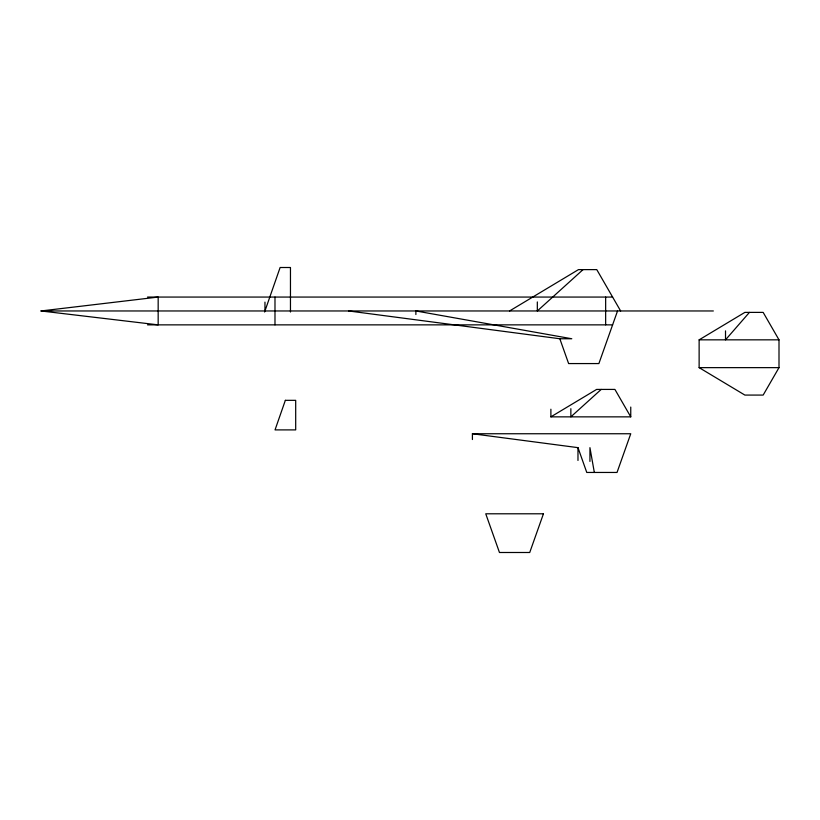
<?xml version="1.0" encoding="UTF-8"?>
<svg xmlns="http://www.w3.org/2000/svg" width="820" height="820" viewBox="0 0 820 820"><rect width="100%" height="100%" fill="white"/><g stroke="black" fill="none" stroke-linecap="round" stroke-linejoin="round"><path stroke-width="1.23" d="M264.593 312.02L280.122 267.505L290.464 267.505L290.464 312.02M617.532 310.964L598.887 363.567L568.619 363.567L559.824 338.752L348.674 310.964M779 367.637L763.164 395.076L744.867 395.076L699.132 367.637L699.132 339.839L744.867 312.389L763.164 312.389L779 339.839L779 367.637L699.132 367.637M749.439 312.389L725.515 339.839L725.515 330.88M583.051 269.616L537.326 310.964L537.326 301.934M601.193 389.418L570.853 416.857L570.853 408.698M509.568 310.964L578.479 269.616L596.775 269.616L620.627 310.964M550.886 416.857L596.622 389.418L614.918 389.418L630.754 416.857L550.886 416.857L550.886 409.211M41 310.964L158.168 297.065L158.168 324.863L41 310.964L713.349 310.964M147.528 297.065L612.601 297.065M147.528 324.863L612.601 324.863M559.824 338.752L571.786 338.752L415.883 310.964L415.883 314.521M699.132 339.839L779 339.839M472.412 433.749L630.754 433.749L617.029 472.453L586.771 472.453L577.977 447.648L472.412 433.749L472.412 439.53M594.336 472.453L589.939 447.648L589.939 461.414M630.754 407.058L630.754 416.857M605.652 297.065L605.652 324.863M577.977 447.648L577.977 460.461M274.987 297.065L274.987 324.863M264.962 302.119L264.962 310.964M285.35 400.334L275.038 429.895L295.692 429.895L295.692 400.334L285.35 400.334M543.445 513.791L529.73 552.495L499.462 552.495L485.747 513.791L543.445 513.791"/></g></svg>
